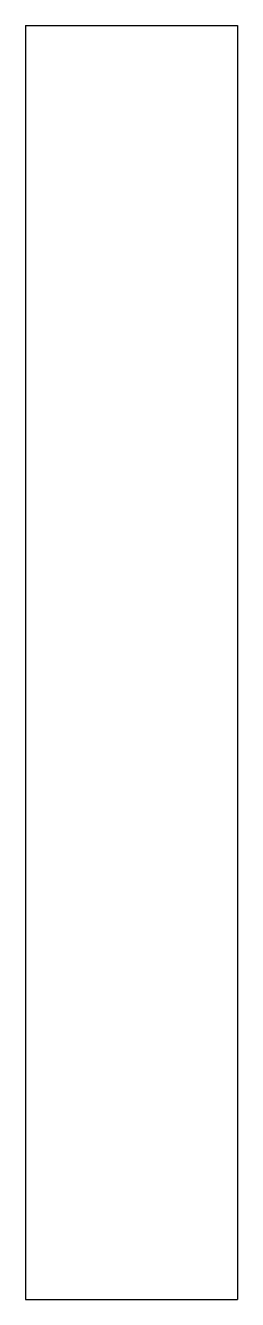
# Model space of a CAD drawing. Header units: millimetres. Extents: x 0 to 10, y -30 to 30.
import ezdxf

# ---------------------------------------------------------------- set-up
doc = ezdxf.new("R2010")
doc.units = ezdxf.units.MM

msp = doc.modelspace()

# ---------------------------------------------------------------- linework, layer by layer
for p, q in [((0, 30), (10, 30)), ((0, 30), (0, -30)), ((10, 30), (10, -30)), ((0, -30), (10, -30))]:
    msp.add_line(p, q)

doc.saveas('drawing.dxf')
